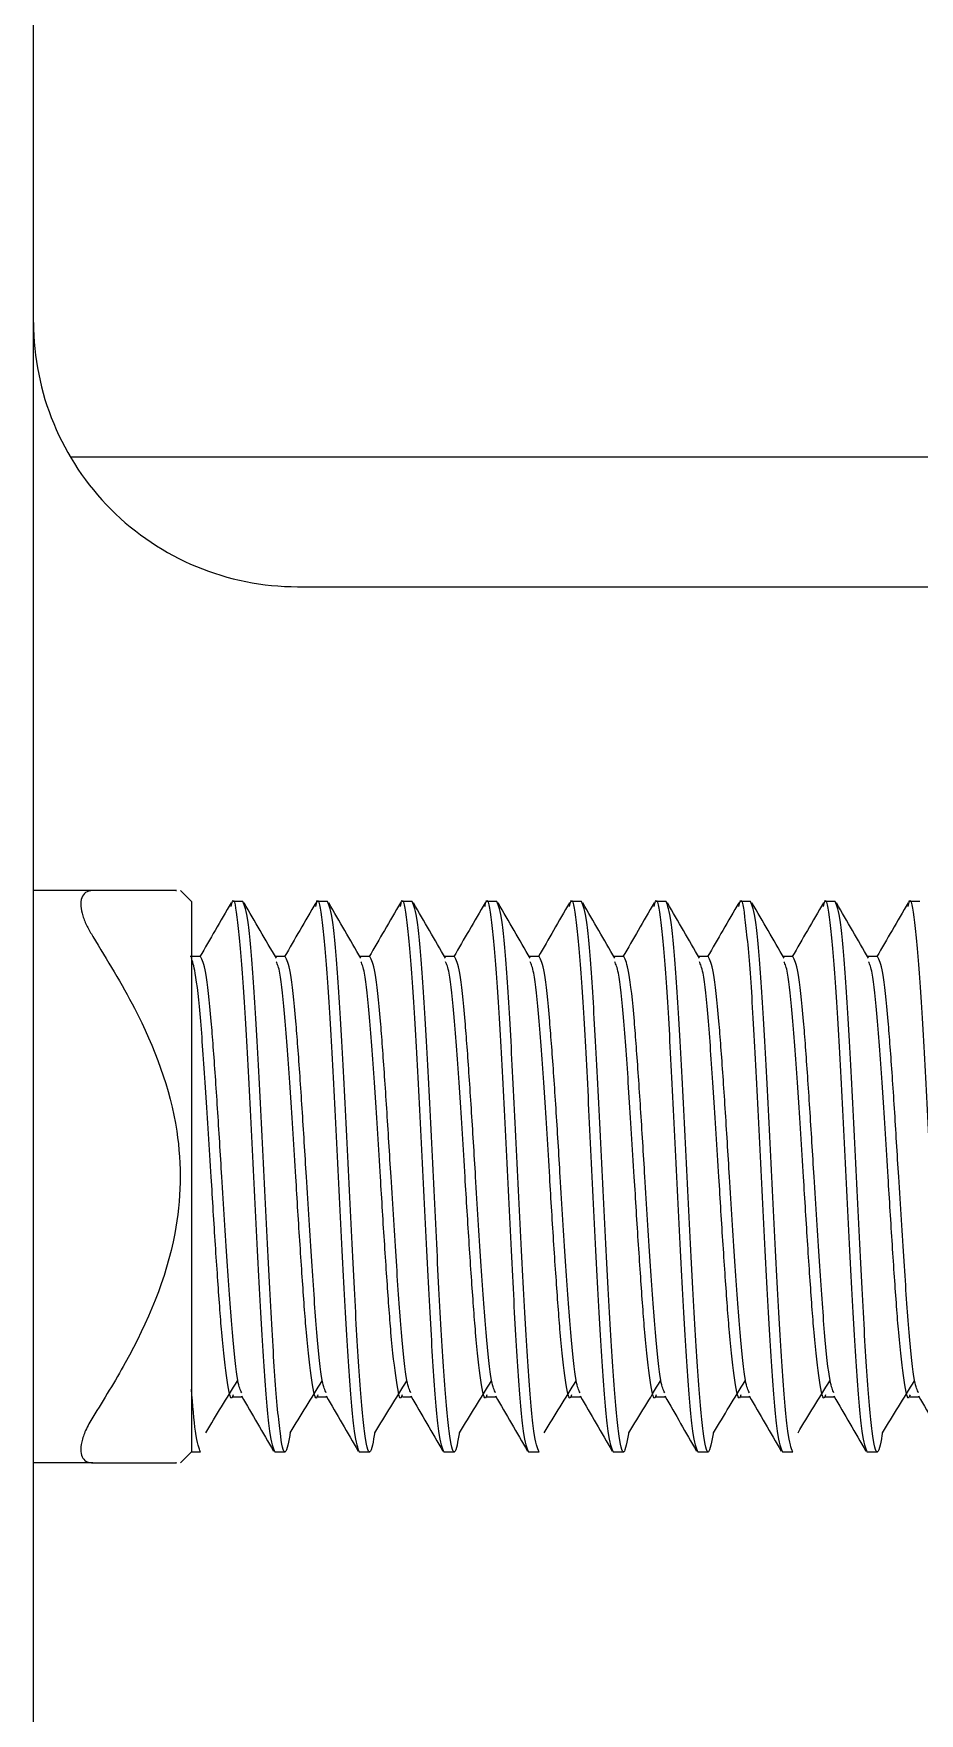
# Model space of a CAD drawing. Header units: millimetres. Extents: x 1293 to 41893, y 1011 to 26911.
# Drawn here: x 14290.74 to 14304.38, y 13835.24 to 13861.09 of the extents above; entities that cross this region are included whole.
import ezdxf

# ---------------------------------------------------------------- set-up
doc = ezdxf.new("R2010")
doc.units = ezdxf.units.MM
doc.header["$LTSCALE"] = 50

msp = doc.modelspace()

# ---------------------------------------------------------------- linework, layer by layer
at = {"color": 7, "linetype": 'Continuous', "lineweight": 25}
for p, q in [((14290.743483, 13218.7732064), (14290.743483, 15988.9618731)), ((14291.306626, 13854.5772064), (14315.58034, 13854.5772064)), ((14294.807483, 13852.5772064), (14312.079483, 13852.5772064)), ((14291.655661, 13847.9010398), (14290.743483, 13847.9010398)), ((14293.1721497, 13847.7317064), (14293.0028163, 13847.9010398)), ((14293.1721497, 13847.7317064), (14293.1721497, 13839.2650398)), ((14293.9667138, 13847.7317064), (14293.8038933, 13847.7317064)), ((14295.2692779, 13847.7317064), (14295.1064574, 13847.7317064)), ((14296.571842, 13847.7317064), (14296.4090215, 13847.7317064)), ((14297.8744061, 13847.7317064), (14297.7115856, 13847.7317064)), ((14299.1769702, 13847.7317064), (14299.0141497, 13847.7317064)), ((14300.4795343, 13847.7317064), (14300.3167138, 13847.7317064)), ((14301.7820984, 13847.7317064), (14301.6192779, 13847.7317064)), ((14303.0846625, 13847.7317064), (14302.921842, 13847.7317064)), ((14304.3872266, 13847.7317064), (14304.2244061, 13847.7317064)), ((14293.3154594, 13846.8856662), (14293.1526389, 13846.8856662)), ((14294.6180235, 13846.8856662), (14294.4662457, 13846.8856662)), ((14295.9205876, 13846.8856662), (14295.7688098, 13846.8856662)), ((14297.2231517, 13846.8856662), (14297.0713739, 13846.8856662)), ((14298.5257158, 13846.8856662), (14298.373938, 13846.8856662)), ((14299.8282799, 13846.8856662), (14299.6765021, 13846.8856662)), ((14301.130844, 13846.8856662), (14300.9790662, 13846.8856662)), ((14302.4334081, 13846.8856662), (14302.2816303, 13846.8856662)), ((14303.7359722, 13846.8856662), (14303.5841944, 13846.8856662)), ((14293.8150628, 13840.1158402), (14293.9527626, 13840.1158402)), ((14295.1176269, 13840.1158402), (14295.2553267, 13840.1158402)), ((14296.420191, 13840.1158402), (14296.5578908, 13840.1158402)), ((14297.7227551, 13840.1158402), (14297.8604549, 13840.1158402)), ((14299.0253192, 13840.1158402), (14299.163019, 13840.1158402)), ((14300.3278833, 13840.1158402), (14300.4655831, 13840.1158402)), ((14301.6304474, 13840.1158402), (14301.7681472, 13840.1158402)), ((14302.9330115, 13840.1158402), (14303.0707113, 13840.1158402)), ((14304.2355756, 13840.1158402), (14304.3732754, 13840.1158402)), ((14293.0028163, 13839.0957064), (14293.1721497, 13839.2650398)), ((14293.1721497, 13839.2650398), (14293.3154317, 13839.2650398)), ((14294.4551753, 13839.2650398), (14294.6179958, 13839.2650398)), ((14295.7577394, 13839.2650398), (14295.9205599, 13839.2650398)), ((14297.0603035, 13839.2650398), (14297.223124, 13839.2650398)), ((14298.3628676, 13839.2650398), (14298.5256881, 13839.2650398)), ((14299.6654317, 13839.2650398), (14299.8282522, 13839.2650398)), ((14300.9679958, 13839.2650398), (14301.1308163, 13839.2650398)), ((14302.2705599, 13839.2650398), (14302.4333804, 13839.2650398)), ((14303.573124, 13839.2650398), (14303.7359445, 13839.2650398)), ((14291.655661, 13839.0957064), (14290.743483, 13839.0957064))]:
    msp.add_line(p, q, dxfattribs=at)
msp.add_arc((14294.807483, 13856.6412064), 4.064, 180, 270.00000112, dxfattribs=at)
for points, knots in [([(14291.655661, 13847.9010398), (14291.6155714, 13847.8956938), (14291.5415727, 13847.8858259), (14291.4781279, 13847.799061), (14291.4640938, 13847.6714411), (14291.4970177, 13847.5142851), (14291.5622795, 13847.3519393), (14291.6248931, 13847.2477909), (14291.655661, 13847.1966131)], [0, 0, 0, 0, 0.19991734987, 0.3690131479, 0.53886200303, 0.69150592046, 0.84840805149, 1, 1, 1, 1]), ([(14292.9338686, 13847.9010398), (14292.9421734, 13847.9010398), (14292.9707726, 13847.9010398), (14292.3602449, 13847.9010398), (14291.8237093, 13847.9010398), (14291.655661, 13847.9010398)], [0, 0, 0, 0, 0.2193874824, 0.7555043798, 1, 1, 1, 1]), ([(14293.7855552, 13847.6589567), (14293.7916711, 13847.6872115), (14293.824762, 13847.8400867), (14293.8844901, 13847.4780446), (14293.9676557, 13846.5790764), (14294.0475195, 13845.1575542), (14294.1295353, 13843.499585), (14294.2115451, 13841.8343578), (14294.2914266, 13840.4345516), (14294.3745272, 13839.4555644), (14294.4283531, 13839.3284051), (14294.4551753, 13839.2650398)], [0, 0, 0, 0, 0.0275023519, 0.1488038211, 0.2709261513, 0.3920013051, 0.5137511759, 0.6355010468, 0.7565762006, 0.8786985308, 1, 1, 1, 1]), ([(14295.0881193, 13847.6589567), (14295.0942352, 13847.6872115), (14295.1273261, 13847.8400867), (14295.1870542, 13847.4780446), (14295.2702198, 13846.5790764), (14295.3500836, 13845.1575542), (14295.4320994, 13843.499585), (14295.5141092, 13841.8343578), (14295.5939907, 13840.4345516), (14295.6770913, 13839.4555644), (14295.7309172, 13839.3284051), (14295.7577394, 13839.2650398)], [0, 0, 0, 0, 0.0275023519, 0.1488038211, 0.2709261513, 0.3920013051, 0.5137511759, 0.6355010468, 0.7565762006, 0.8786985308, 1, 1, 1, 1]), ([(14296.3906834, 13847.6589567), (14296.3967993, 13847.6872115), (14296.4298902, 13847.8400867), (14296.4896183, 13847.4780446), (14296.5727839, 13846.5790764), (14296.6526477, 13845.1575542), (14296.7346635, 13843.499585), (14296.8166733, 13841.8343578), (14296.8965548, 13840.4345516), (14296.9796554, 13839.4555644), (14297.0334813, 13839.3284051), (14297.0603035, 13839.2650398)], [0, 0, 0, 0, 0.0275023519, 0.1488038211, 0.2709261513, 0.3920013051, 0.5137511759, 0.6355010468, 0.7565762006, 0.8786985308, 1, 1, 1, 1]), ([(14297.6932475, 13847.6589567), (14297.6993634, 13847.6872115), (14297.7324543, 13847.8400867), (14297.7921824, 13847.4780446), (14297.875348, 13846.5790764), (14297.9552118, 13845.1575542), (14298.0372276, 13843.499585), (14298.1192374, 13841.8343578), (14298.1991189, 13840.4345516), (14298.2822195, 13839.4555644), (14298.3360454, 13839.3284051), (14298.3628676, 13839.2650398)], [0, 0, 0, 0, 0.0275023519, 0.1488038211, 0.2709261513, 0.3920013051, 0.5137511759, 0.6355010468, 0.7565762006, 0.8786985308, 1, 1, 1, 1]), ([(14298.9958116, 13847.6589567), (14299.0019275, 13847.6872115), (14299.0350184, 13847.8400867), (14299.0947465, 13847.4780446), (14299.1779121, 13846.5790764), (14299.2577759, 13845.1575542), (14299.3397917, 13843.499585), (14299.4218015, 13841.8343578), (14299.501683, 13840.4345516), (14299.5847836, 13839.4555644), (14299.6386095, 13839.3284051), (14299.6654317, 13839.2650398)], [0, 0, 0, 0, 0.0275023519, 0.1488038211, 0.2709261513, 0.3920013051, 0.5137511759, 0.6355010468, 0.7565762006, 0.8786985308, 1, 1, 1, 1]), ([(14300.2983757, 13847.6589567), (14300.3044916, 13847.6872115), (14300.3375825, 13847.8400867), (14300.3973106, 13847.4780446), (14300.4804762, 13846.5790764), (14300.56034, 13845.1575542), (14300.6423558, 13843.499585), (14300.7243656, 13841.8343578), (14300.8042471, 13840.4345516), (14300.8873477, 13839.4555644), (14300.9411736, 13839.3284051), (14300.9679958, 13839.2650398)], [0, 0, 0, 0, 0.0275023519, 0.1488038211, 0.2709261513, 0.3920013051, 0.5137511759, 0.6355010468, 0.7565762006, 0.8786985308, 1, 1, 1, 1]), ([(14301.6009398, 13847.6589567), (14301.6070557, 13847.6872115), (14301.6401466, 13847.8400867), (14301.6998747, 13847.4780446), (14301.7830403, 13846.5790764), (14301.8629042, 13845.1575542), (14301.9449199, 13843.499585), (14302.0269297, 13841.8343578), (14302.1068112, 13840.4345516), (14302.1899118, 13839.4555644), (14302.2437377, 13839.3284051), (14302.2705599, 13839.2650398)], [0, 0, 0, 0, 0.0275023519, 0.1488038211, 0.2709261513, 0.3920013051, 0.5137511759, 0.6355010468, 0.7565762006, 0.8786985308, 1, 1, 1, 1]), ([(14302.9035039, 13847.6589567), (14302.9096198, 13847.6872115), (14302.9427107, 13847.8400867), (14303.0024388, 13847.4780446), (14303.0856044, 13846.5790764), (14303.1654683, 13845.1575542), (14303.247484, 13843.499585), (14303.3294938, 13841.8343578), (14303.4093753, 13840.4345516), (14303.4924759, 13839.4555644), (14303.5463018, 13839.3284051), (14303.573124, 13839.2650398)], [0, 0, 0, 0, 0.0275023519, 0.1488038211, 0.2709261513, 0.3920013051, 0.5137511759, 0.6355010468, 0.7565762006, 0.8786985308, 1, 1, 1, 1]), ([(14304.206068, 13847.6589567), (14304.2121839, 13847.6872115), (14304.2452748, 13847.8400867), (14304.3050029, 13847.4780446), (14304.3881685, 13846.5790764), (14304.4680324, 13845.1575542), (14304.5500481, 13843.499585), (14304.6320579, 13841.8343578), (14304.7119394, 13840.4345516), (14304.79504, 13839.4555644), (14304.8488659, 13839.3284051), (14304.8756881, 13839.2650398)], [0, 0, 0, 0, 0.0275023519, 0.1488038211, 0.2709261513, 0.3920013051, 0.5137511759, 0.6355010468, 0.7565762006, 0.8786985308, 1, 1, 1, 1]), ([(14293.7856012, 13847.7157321), (14293.7033963, 13847.573884), (14293.5430278, 13847.2971613), (14293.3824444, 13847.0205073), (14293.304176, 13846.8856662)], [0, 0, 0, 0, 0.5126002289, 1, 1, 1, 1]), ([(14294.6957191, 13839.5733791), (14294.6697764, 13839.4275629), (14294.6168367, 13839.130005), (14294.5373784, 13839.4933421), (14294.4542389, 13840.424418), (14294.3743681, 13841.8373792), (14294.2923542, 13843.4976481), (14294.2103439, 13845.1622589), (14294.1304625, 13846.5622295), (14294.0473619, 13847.5411731), (14293.993536, 13847.6683383), (14293.9667138, 13847.7317064)], [0, 0, 0, 0, 0.10703217568, 0.21841373967, 0.33054903556, 0.44172279199, 0.55351608784, 0.66530938369, 0.77648314012, 0.88861843601, 1, 1, 1, 1]), ([(14294.4805738, 13846.8609802), (14294.3983843, 13847.0025389), (14294.233939, 13847.2857707), (14294.0696885, 13847.5692238), (14293.98753, 13847.7110075)], [0, 0, 0, 0, 0.4997982368, 1, 1, 1, 1]), ([(14295.0881653, 13847.7157321), (14295.0059604, 13847.573884), (14294.8455919, 13847.2971613), (14294.6850085, 13847.0205073), (14294.6067401, 13846.8856662)], [0, 0, 0, 0, 0.5126002289, 1, 1, 1, 1]), ([(14295.9982832, 13839.5733791), (14295.9723405, 13839.4275629), (14295.9194008, 13839.130005), (14295.8399425, 13839.4933421), (14295.756803, 13840.424418), (14295.6769322, 13841.8373792), (14295.5949183, 13843.4976481), (14295.512908, 13845.1622589), (14295.4330266, 13846.5622295), (14295.349926, 13847.5411731), (14295.2961001, 13847.6683383), (14295.2692779, 13847.7317064)], [0, 0, 0, 0, 0.10703217568, 0.21841373967, 0.33054903556, 0.44172279199, 0.55351608784, 0.66530938369, 0.77648314012, 0.88861843601, 1, 1, 1, 1]), ([(14295.7831379, 13846.8609802), (14295.7009484, 13847.0025389), (14295.5365031, 13847.2857707), (14295.3722526, 13847.5692238), (14295.2900941, 13847.7110075)], [0, 0, 0, 0, 0.4997982368, 1, 1, 1, 1]), ([(14296.3907294, 13847.7157321), (14296.3085245, 13847.573884), (14296.148156, 13847.2971613), (14295.9875726, 13847.0205073), (14295.9093042, 13846.8856662)], [0, 0, 0, 0, 0.5126002289, 1, 1, 1, 1]), ([(14297.3008473, 13839.5733791), (14297.2749046, 13839.4275629), (14297.2219649, 13839.130005), (14297.1425066, 13839.4933421), (14297.0593671, 13840.424418), (14296.9794963, 13841.8373792), (14296.8974824, 13843.4976481), (14296.8154721, 13845.1622589), (14296.7355907, 13846.5622295), (14296.6524901, 13847.5411731), (14296.5986642, 13847.6683383), (14296.571842, 13847.7317064)], [0, 0, 0, 0, 0.10703217568, 0.21841373967, 0.33054903556, 0.44172279199, 0.55351608784, 0.66530938369, 0.77648314012, 0.88861843601, 1, 1, 1, 1]), ([(14297.085702, 13846.8609802), (14297.0035125, 13847.0025389), (14296.8390672, 13847.2857707), (14296.6748167, 13847.5692238), (14296.5926583, 13847.7110075)], [0, 0, 0, 0, 0.4997982368, 1, 1, 1, 1]), ([(14297.6932935, 13847.7157321), (14297.6110886, 13847.573884), (14297.4507201, 13847.2971613), (14297.2901367, 13847.0205073), (14297.2118683, 13846.8856662)], [0, 0, 0, 0, 0.5126002289, 1, 1, 1, 1]), ([(14298.5256881, 13839.2650398), (14298.4988659, 13839.3284122), (14298.44504, 13839.455586), (14298.3619393, 13840.4344649), (14298.2820582, 13841.8346803), (14298.2000471, 13843.4983731), (14298.118036, 13845.1620659), (14298.0381549, 13846.5622813), (14297.9550542, 13847.5411602), (14297.9012283, 13847.668334), (14297.8744061, 13847.7317064)], [0, 0, 0, 0, 0.1247318895, 0.2503078541, 0.374807028, 0.5, 0.625192972, 0.7496921459, 0.8752681105, 1, 1, 1, 1]), ([(14298.3882661, 13846.8609802), (14298.3060766, 13847.0025389), (14298.1416313, 13847.2857707), (14297.9773808, 13847.5692238), (14297.8952224, 13847.7110075)], [0, 0, 0, 0, 0.4997982368, 1, 1, 1, 1]), ([(14298.9958576, 13847.7157321), (14298.9136527, 13847.573884), (14298.7532842, 13847.2971613), (14298.5927008, 13847.0205073), (14298.5144325, 13846.8856662)], [0, 0, 0, 0, 0.5126002289, 1, 1, 1, 1]), ([(14299.9059755, 13839.5733791), (14299.8800328, 13839.4275629), (14299.8270932, 13839.130005), (14299.7476348, 13839.4933421), (14299.6644953, 13840.424418), (14299.5846245, 13841.8373792), (14299.5026106, 13843.4976481), (14299.4206003, 13845.1622589), (14299.3407189, 13846.5622295), (14299.2576183, 13847.5411731), (14299.2037924, 13847.6683383), (14299.1769702, 13847.7317064)], [0, 0, 0, 0, 0.10703217568, 0.21841373967, 0.33054903556, 0.44172279199, 0.55351608784, 0.66530938369, 0.77648314012, 0.88861843601, 1, 1, 1, 1]), ([(14299.6908302, 13846.8609802), (14299.6086407, 13847.0025389), (14299.4441954, 13847.2857707), (14299.2799449, 13847.5692238), (14299.1977865, 13847.7110075)], [0, 0, 0, 0, 0.4997982368, 1, 1, 1, 1]), ([(14300.2984217, 13847.7157321), (14300.2162168, 13847.573884), (14300.0558483, 13847.2971613), (14299.8952649, 13847.0205073), (14299.8169966, 13846.8856662)], [0, 0, 0, 0, 0.5126002289, 1, 1, 1, 1]), ([(14301.2085396, 13839.5733791), (14301.1825969, 13839.4275629), (14301.1296573, 13839.130005), (14301.0501989, 13839.4933421), (14300.9670594, 13840.424418), (14300.8871886, 13841.8373792), (14300.8051747, 13843.4976481), (14300.7231644, 13845.1622589), (14300.643283, 13846.5622295), (14300.5601824, 13847.5411731), (14300.5063565, 13847.6683383), (14300.4795343, 13847.7317064)], [0, 0, 0, 0, 0.10703217568, 0.21841373967, 0.33054903556, 0.44172279199, 0.55351608784, 0.66530938369, 0.77648314012, 0.88861843601, 1, 1, 1, 1]), ([(14300.9933943, 13846.8609802), (14300.9112049, 13847.0025389), (14300.7467595, 13847.2857707), (14300.582509, 13847.5692238), (14300.5003506, 13847.7110075)], [0, 0, 0, 0, 0.4997982368, 1, 1, 1, 1]), ([(14301.6009858, 13847.7157321), (14301.5187809, 13847.573884), (14301.3584124, 13847.2971613), (14301.197829, 13847.0205073), (14301.1195607, 13846.8856662)], [0, 0, 0, 0, 0.5126002289, 1, 1, 1, 1]), ([(14302.4333804, 13839.2650398), (14302.4065582, 13839.3284122), (14302.3527323, 13839.455586), (14302.2696316, 13840.4344649), (14302.1897505, 13841.8346803), (14302.1077394, 13843.4983731), (14302.0257283, 13845.1620659), (14301.9458472, 13846.5622813), (14301.8627465, 13847.5411602), (14301.8089206, 13847.668334), (14301.7820984, 13847.7317064)], [0, 0, 0, 0, 0.1247318895, 0.2503078541, 0.374807028, 0.5, 0.625192972, 0.7496921459, 0.8752681105, 1, 1, 1, 1]), ([(14302.2959585, 13846.8609802), (14302.213769, 13847.0025389), (14302.0493236, 13847.2857707), (14301.8850731, 13847.5692238), (14301.8029147, 13847.7110075)], [0, 0, 0, 0, 0.4997982368, 1, 1, 1, 1]), ([(14302.9035499, 13847.7157321), (14302.821345, 13847.573884), (14302.6609765, 13847.2971613), (14302.5003931, 13847.0205073), (14302.4221248, 13846.8856662)], [0, 0, 0, 0, 0.5126002289, 1, 1, 1, 1]), ([(14303.8136678, 13839.5733791), (14303.7877251, 13839.4275629), (14303.7347855, 13839.130005), (14303.6553271, 13839.4933421), (14303.5721876, 13840.424418), (14303.4923168, 13841.8373792), (14303.4103029, 13843.4976481), (14303.3282926, 13845.1622589), (14303.2484112, 13846.5622295), (14303.1653106, 13847.5411731), (14303.1114847, 13847.6683383), (14303.0846625, 13847.7317064)], [0, 0, 0, 0, 0.10703217568, 0.21841373967, 0.33054903556, 0.44172279199, 0.55351608784, 0.66530938369, 0.77648314012, 0.88861843601, 1, 1, 1, 1]), ([(14303.5985226, 13846.8609802), (14303.5163331, 13847.0025389), (14303.3518877, 13847.2857707), (14303.1876372, 13847.5692238), (14303.1054788, 13847.7110075)], [0, 0, 0, 0, 0.4997982368, 1, 1, 1, 1]), ([(14304.206114, 13847.7157321), (14304.1239091, 13847.573884), (14303.9635407, 13847.2971613), (14303.8029572, 13847.0205073), (14303.7246889, 13846.8856662)], [0, 0, 0, 0, 0.5126002289, 1, 1, 1, 1]), ([(14291.655661, 13847.1966131), (14291.8777942, 13846.8335631), (14292.4472037, 13845.9029315), (14293.0399642, 13844.3615797), (14292.9984023, 13842.4183247), (14292.3692921, 13840.9552725), (14291.8258671, 13840.0756421), (14291.655661, 13839.8001331)], [0, 0, 0, 0, 0.1606397694, 0.4117791766, 0.6096479477, 0.8777378469, 1, 1, 1, 1]), ([(14293.8149024, 13840.1460265), (14293.8112311, 13840.1331184), (14293.7805875, 13840.0253782), (14293.7234191, 13840.3185721), (14293.645261, 13840.9849308), (14293.5770894, 13841.9372714), (14293.5206625, 13842.790684), (14293.4625849, 13843.7629593), (14293.3959375, 13844.8302818), (14293.3165097, 13845.9505818), (14293.2394921, 13846.6690612), (14293.1924587, 13846.8101551), (14293.1721497, 13846.8710792)], [0, 0, 0, 0, 0.017176921, 0.143371258, 0.2704219358, 0.3712134621, 0.473262994, 0.5237779507, 0.6504400682, 0.7763983069, 0.9034489847, 1, 1, 1, 1]), ([(14293.9470105, 13840.1736241), (14293.9267098, 13840.2154136), (14293.879388, 13840.3128264), (14293.8029279, 13841.0511094), (14293.7231679, 13842.1656074), (14293.6461446, 13843.4132817), (14293.575778, 13844.5669423), (14293.5210114, 13845.3679897), (14293.4628331, 13846.1038064), (14293.3959564, 13846.7344612), (14293.3422276, 13846.8353272), (14293.3154584, 13846.8855814)], [0, 0, 0, 0, 0.09723456878, 0.22665706872, 0.35496673545, 0.48399342132, 0.58781552878, 0.69161214975, 0.74206981259, 0.87149231252, 1, 1, 1, 1]), ([(14295.1174665, 13840.1460265), (14295.1137952, 13840.1331184), (14295.0831516, 13840.0253782), (14295.0259832, 13840.31857), (14294.9478251, 13840.9849377), (14294.8796534, 13841.9372516), (14294.8232271, 13842.7907435), (14294.7651477, 13843.7627969), (14294.698516, 13844.8320236), (14294.6190215, 13845.9442692), (14294.5441085, 13846.6721685), (14294.4983665, 13846.7685445), (14294.4796471, 13846.8079854)], [0, 0, 0, 0, 0.0173248475, 0.1446059612, 0.2727507905, 0.3744103263, 0.4773387016, 0.5282886896, 0.6560416124, 0.7830845945, 0.9112294238, 1, 1, 1, 1]), ([(14295.2495746, 13840.1736241), (14295.2292739, 13840.2154136), (14295.1819521, 13840.3128264), (14295.105492, 13841.0511094), (14295.025732, 13842.1656074), (14294.9487087, 13843.4132817), (14294.8783421, 13844.5669423), (14294.8235755, 13845.3679897), (14294.7653972, 13846.1038064), (14294.6985205, 13846.7344612), (14294.6447917, 13846.8353272), (14294.6180225, 13846.8855814)], [0, 0, 0, 0, 0.09723456878, 0.22665706872, 0.35496673545, 0.48399342132, 0.58781552878, 0.69161214975, 0.74206981259, 0.87149231252, 1, 1, 1, 1]), ([(14296.4200306, 13840.1460265), (14296.4163593, 13840.1331184), (14296.3857157, 13840.0253782), (14296.3285473, 13840.31857), (14296.2503892, 13840.9849377), (14296.1822175, 13841.9372516), (14296.1257912, 13842.7907435), (14296.0677118, 13843.7627969), (14296.0010801, 13844.8320236), (14295.9215856, 13845.9442692), (14295.8466726, 13846.6721685), (14295.8009306, 13846.7685445), (14295.7822112, 13846.8079854)], [0, 0, 0, 0, 0.0173248475, 0.1446059612, 0.2727507905, 0.3744103263, 0.4773387016, 0.5282886896, 0.6560416124, 0.7830845945, 0.9112294238, 1, 1, 1, 1]), ([(14296.5521387, 13840.1736241), (14296.531838, 13840.2154136), (14296.4845162, 13840.3128264), (14296.4080561, 13841.0511094), (14296.3282961, 13842.1656074), (14296.2512728, 13843.4132817), (14296.1809062, 13844.5669423), (14296.1261396, 13845.3679897), (14296.0679613, 13846.1038064), (14296.0010846, 13846.7344612), (14295.9473558, 13846.8353272), (14295.9205867, 13846.8855814)], [0, 0, 0, 0, 0.0972345688, 0.2266570687, 0.3549667354, 0.4839934213, 0.5878155288, 0.6916121498, 0.7420698126, 0.8714923125, 1, 1, 1, 1]), ([(14297.7225948, 13840.1460265), (14297.7189234, 13840.1331184), (14297.6882798, 13840.0253782), (14297.6311114, 13840.31857), (14297.5529533, 13840.9849377), (14297.4847816, 13841.9372516), (14297.4283553, 13842.7907435), (14297.3702759, 13843.7627969), (14297.3036442, 13844.8320236), (14297.2241497, 13845.9442692), (14297.1492367, 13846.6721685), (14297.1034947, 13846.7685445), (14297.0847753, 13846.8079854)], [0, 0, 0, 0, 0.0173248475, 0.1446059612, 0.2727507905, 0.3744103263, 0.4773387016, 0.5282886896, 0.6560416124, 0.7830845945, 0.9112294238, 1, 1, 1, 1]), ([(14297.8547028, 13840.1736241), (14297.8344021, 13840.2154136), (14297.7870803, 13840.3128264), (14297.7106202, 13841.0511094), (14297.6308602, 13842.1656074), (14297.5538369, 13843.4132817), (14297.4834703, 13844.5669423), (14297.4287037, 13845.3679897), (14297.3705254, 13846.1038064), (14297.3036487, 13846.7344612), (14297.2499199, 13846.8353272), (14297.2231508, 13846.8855814)], [0, 0, 0, 0, 0.0972345688, 0.2266570687, 0.3549667354, 0.4839934213, 0.5878155288, 0.6916121498, 0.7420698126, 0.8714923125, 1, 1, 1, 1]), ([(14299.0251589, 13840.1460265), (14299.0214875, 13840.1331184), (14298.9908439, 13840.0253782), (14298.9336755, 13840.31857), (14298.8555174, 13840.9849377), (14298.7873457, 13841.9372516), (14298.7309194, 13842.7907435), (14298.67284, 13843.7627969), (14298.6062083, 13844.8320236), (14298.5267138, 13845.9442692), (14298.4518008, 13846.6721685), (14298.4060589, 13846.7685445), (14298.3873394, 13846.8079854)], [0, 0, 0, 0, 0.0173248475, 0.1446059612, 0.2727507905, 0.3744103263, 0.4773387016, 0.5282886896, 0.6560416124, 0.7830845945, 0.9112294238, 1, 1, 1, 1]), ([(14299.1572669, 13840.1736241), (14299.1369662, 13840.2154136), (14299.0896444, 13840.3128264), (14299.0131843, 13841.0511094), (14298.9334243, 13842.1656074), (14298.856401, 13843.4132817), (14298.7860344, 13844.5669423), (14298.7312678, 13845.3679897), (14298.6730895, 13846.1038064), (14298.6062128, 13846.7344612), (14298.552484, 13846.8353272), (14298.5257149, 13846.8855814)], [0, 0, 0, 0, 0.09723456878, 0.22665706872, 0.35496673545, 0.48399342132, 0.58781552878, 0.69161214975, 0.74206981259, 0.87149231252, 1, 1, 1, 1]), ([(14300.327723, 13840.1460265), (14300.3240516, 13840.1331184), (14300.293408, 13840.0253782), (14300.2362396, 13840.31857), (14300.1580815, 13840.9849377), (14300.0899098, 13841.9372516), (14300.0334835, 13842.7907435), (14299.9754041, 13843.7627969), (14299.9087724, 13844.8320236), (14299.8292779, 13845.9442692), (14299.7543649, 13846.6721685), (14299.708623, 13846.7685445), (14299.6899035, 13846.8079854)], [0, 0, 0, 0, 0.0173248475, 0.1446059612, 0.2727507905, 0.3744103263, 0.4773387016, 0.5282886896, 0.6560416124, 0.7830845945, 0.9112294238, 1, 1, 1, 1]), ([(14300.459831, 13840.1736241), (14300.4395303, 13840.2154136), (14300.3922085, 13840.3128264), (14300.3157484, 13841.0511094), (14300.2359884, 13842.1656074), (14300.1589651, 13843.4132817), (14300.0885985, 13844.5669423), (14300.0338319, 13845.3679897), (14299.9756536, 13846.1038064), (14299.9087769, 13846.7344612), (14299.8550481, 13846.8353272), (14299.828279, 13846.8855814)], [0, 0, 0, 0, 0.09723456878, 0.22665706872, 0.35496673545, 0.48399342132, 0.58781552878, 0.69161214975, 0.74206981259, 0.87149231252, 1, 1, 1, 1]), ([(14301.6302871, 13840.1460265), (14301.6266157, 13840.1331184), (14301.5959721, 13840.0253782), (14301.5388037, 13840.31857), (14301.4606456, 13840.9849377), (14301.3924739, 13841.9372516), (14301.3360476, 13842.7907435), (14301.2779682, 13843.7627969), (14301.2113365, 13844.8320236), (14301.131842, 13845.9442692), (14301.056929, 13846.6721685), (14301.0111871, 13846.7685445), (14300.9924676, 13846.8079854)], [0, 0, 0, 0, 0.0173248475, 0.1446059612, 0.2727507905, 0.3744103263, 0.4773387016, 0.5282886896, 0.6560416124, 0.7830845945, 0.9112294238, 1, 1, 1, 1]), ([(14301.7623951, 13840.1736241), (14301.7420944, 13840.2154136), (14301.6947726, 13840.3128264), (14301.6183125, 13841.0511094), (14301.5385525, 13842.1656074), (14301.4615292, 13843.4132817), (14301.3911626, 13844.5669423), (14301.336396, 13845.3679897), (14301.2782177, 13846.1038064), (14301.211341, 13846.7344612), (14301.1576122, 13846.8353272), (14301.1308431, 13846.8855814)], [0, 0, 0, 0, 0.09723456878, 0.22665706872, 0.35496673545, 0.48399342132, 0.58781552878, 0.69161214975, 0.74206981259, 0.87149231252, 1, 1, 1, 1]), ([(14302.9328512, 13840.1460265), (14302.9291798, 13840.1331184), (14302.8985362, 13840.0253782), (14302.8413678, 13840.31857), (14302.7632097, 13840.9849377), (14302.695038, 13841.9372516), (14302.6386117, 13842.7907435), (14302.5805323, 13843.7627969), (14302.5139006, 13844.8320236), (14302.4344061, 13845.9442692), (14302.3594931, 13846.6721685), (14302.3137512, 13846.7685445), (14302.2950317, 13846.8079854)], [0, 0, 0, 0, 0.0173248475, 0.1446059612, 0.2727507905, 0.3744103263, 0.4773387016, 0.5282886896, 0.6560416124, 0.7830845945, 0.9112294238, 1, 1, 1, 1]), ([(14303.0649592, 13840.1736241), (14303.0446585, 13840.2154136), (14302.9973367, 13840.3128264), (14302.9208766, 13841.0511094), (14302.8411166, 13842.1656074), (14302.7640933, 13843.4132817), (14302.6937267, 13844.5669423), (14302.6389601, 13845.3679897), (14302.5807818, 13846.1038064), (14302.5139051, 13846.7344612), (14302.4601763, 13846.8353272), (14302.4334072, 13846.8855814)], [0, 0, 0, 0, 0.0972345688, 0.2266570687, 0.3549667354, 0.4839934213, 0.5878155288, 0.6916121498, 0.7420698126, 0.8714923125, 1, 1, 1, 1]), ([(14304.2354153, 13840.1460265), (14304.2317439, 13840.1331184), (14304.2011003, 13840.0253782), (14304.1439319, 13840.31857), (14304.0657738, 13840.9849377), (14303.9976021, 13841.9372516), (14303.9411758, 13842.7907435), (14303.8830964, 13843.7627969), (14303.8164647, 13844.8320236), (14303.7369702, 13845.9442692), (14303.6620572, 13846.6721685), (14303.6163153, 13846.7685445), (14303.5975958, 13846.8079854)], [0, 0, 0, 0, 0.01732484746, 0.14460596118, 0.2727507905, 0.37441032631, 0.47733870162, 0.52828868961, 0.65604161237, 0.78308459449, 0.91122942381, 1, 1, 1, 1]), ([(14304.3675233, 13840.1736241), (14304.3472226, 13840.2154136), (14304.2999009, 13840.3128264), (14304.2234407, 13841.0511094), (14304.1436807, 13842.1656074), (14304.0666574, 13843.4132817), (14303.9962908, 13844.5669423), (14303.9415242, 13845.3679897), (14303.8833459, 13846.1038064), (14303.8164692, 13846.7344612), (14303.7627404, 13846.8353272), (14303.7359713, 13846.8855814)], [0, 0, 0, 0, 0.0972345688, 0.2266570687, 0.3549667354, 0.4839934213, 0.5878155288, 0.6916121498, 0.7420698126, 0.8714923125, 1, 1, 1, 1]), ([(14293.3931979, 13839.5617354), (14293.4749034, 13839.6950203), (14293.6383042, 13839.9615731), (14293.8017375, 13840.2268703), (14293.8834489, 13840.3595105)], [0, 0, 0, 0, 0.5000317469, 1, 1, 1, 1]), ([(14294.695762, 13839.5617354), (14294.7774675, 13839.6950203), (14294.9408683, 13839.9615731), (14295.1043016, 13840.2268703), (14295.186013, 13840.3595105)], [0, 0, 0, 0, 0.5000317469, 1, 1, 1, 1]), ([(14295.9983261, 13839.5617354), (14296.0800316, 13839.6950203), (14296.2434324, 13839.9615731), (14296.4068657, 13840.2268703), (14296.4885771, 13840.3595105)], [0, 0, 0, 0, 0.5000317469, 1, 1, 1, 1]), ([(14297.3008902, 13839.5617354), (14297.3825957, 13839.6950203), (14297.5459965, 13839.9615731), (14297.7094298, 13840.2268703), (14297.7911412, 13840.3595105)], [0, 0, 0, 0, 0.5000317469, 1, 1, 1, 1]), ([(14298.6034543, 13839.5617354), (14298.6851598, 13839.6950203), (14298.8485606, 13839.9615731), (14299.0119939, 13840.2268703), (14299.0937054, 13840.3595105)], [0, 0, 0, 0, 0.5000317469, 1, 1, 1, 1]), ([(14299.9060184, 13839.5617354), (14299.987724, 13839.6950203), (14300.1511247, 13839.9615731), (14300.314558, 13840.2268703), (14300.3962695, 13840.3595105)], [0, 0, 0, 0, 0.5000317469, 1, 1, 1, 1]), ([(14301.2085825, 13839.5617354), (14301.2902881, 13839.6950203), (14301.4536888, 13839.9615731), (14301.6171221, 13840.2268703), (14301.6988336, 13840.3595105)], [0, 0, 0, 0, 0.5000317469, 1, 1, 1, 1]), ([(14302.5111466, 13839.5617354), (14302.5928522, 13839.6950203), (14302.7562529, 13839.9615731), (14302.9196862, 13840.2268703), (14303.0013977, 13840.3595105)], [0, 0, 0, 0, 0.5000317469, 1, 1, 1, 1]), ([(14303.8137107, 13839.5617354), (14303.8954163, 13839.6950203), (14304.058817, 13839.9615731), (14304.2222503, 13840.2268703), (14304.3039618, 13840.3595105)], [0, 0, 0, 0, 0.5000317469, 1, 1, 1, 1]), ([(14293.3154317, 13839.2650398), (14293.2885527, 13839.3220963), (14293.2411551, 13839.4227078), (14293.1929973, 13839.9888027), (14293.1721497, 13840.2338665)], [0, 0, 0, 0, 0.5670978224, 1, 1, 1, 1]), ([(14293.9461232, 13840.1272841), (14294.0280728, 13839.9860619), (14294.1920039, 13839.7035624), (14294.3558406, 13839.4208672), (14294.437775, 13839.279492)], [0, 0, 0, 0, 0.4999024016, 1, 1, 1, 1]), ([(14295.2486873, 13840.1272841), (14295.3306369, 13839.9860619), (14295.494568, 13839.7035624), (14295.6584047, 13839.4208672), (14295.7403391, 13839.279492)], [0, 0, 0, 0, 0.4999024016, 1, 1, 1, 1]), ([(14296.5512514, 13840.1272841), (14296.633201, 13839.9860619), (14296.7971321, 13839.7035624), (14296.9609688, 13839.4208672), (14297.0429032, 13839.279492)], [0, 0, 0, 0, 0.4999024016, 1, 1, 1, 1]), ([(14297.8538155, 13840.1272841), (14297.9357651, 13839.9860619), (14298.0996962, 13839.7035624), (14298.263533, 13839.4208672), (14298.3454673, 13839.279492)], [0, 0, 0, 0, 0.4999024016, 1, 1, 1, 1]), ([(14299.1563796, 13840.1272841), (14299.2383292, 13839.9860619), (14299.4022603, 13839.7035624), (14299.5660971, 13839.4208672), (14299.6480314, 13839.279492)], [0, 0, 0, 0, 0.4999024016, 1, 1, 1, 1]), ([(14300.4589437, 13840.1272841), (14300.5408933, 13839.9860619), (14300.7048244, 13839.7035624), (14300.8686612, 13839.4208672), (14300.9505955, 13839.279492)], [0, 0, 0, 0, 0.4999024016, 1, 1, 1, 1]), ([(14301.7615078, 13840.1272841), (14301.8434574, 13839.9860619), (14302.0073885, 13839.7035624), (14302.1712253, 13839.4208672), (14302.2531596, 13839.279492)], [0, 0, 0, 0, 0.4999024016, 1, 1, 1, 1]), ([(14303.064072, 13840.1272841), (14303.1460215, 13839.9860619), (14303.3099526, 13839.7035624), (14303.4737894, 13839.4208672), (14303.5557237, 13839.279492)], [0, 0, 0, 0, 0.4999024016, 1, 1, 1, 1]), ([(14304.3666361, 13840.1272841), (14304.4485856, 13839.9860619), (14304.6125167, 13839.7035624), (14304.7763535, 13839.4208672), (14304.8582878, 13839.279492)], [0, 0, 0, 0, 0.4999024016, 1, 1, 1, 1]), ([(14291.655661, 13839.8001331), (14291.6155714, 13839.7320246), (14291.5415727, 13839.6063078), (14291.4781279, 13839.4178694), (14291.4640938, 13839.2677512), (14291.4970177, 13839.163389), (14291.5622795, 13839.1050947), (14291.6248931, 13839.0987997), (14291.655661, 13839.0957064)], [0, 0, 0, 0, 0.1999173499, 0.3690131479, 0.538862003, 0.6915059205, 0.8484080515, 1, 1, 1, 1]), ([(14291.655661, 13839.0957064), (14291.8237093, 13839.0957064), (14292.3602449, 13839.0957064), (14292.9707726, 13839.0957064), (14292.9421734, 13839.0957064), (14292.9338686, 13839.0957064)], [0, 0, 0, 0, 0.24449562016, 0.78061251755, 1, 1, 1, 1])]:
    msp.add_open_spline(points, degree=3, knots=knots, dxfattribs=at)

doc.saveas('drawing.dxf')
